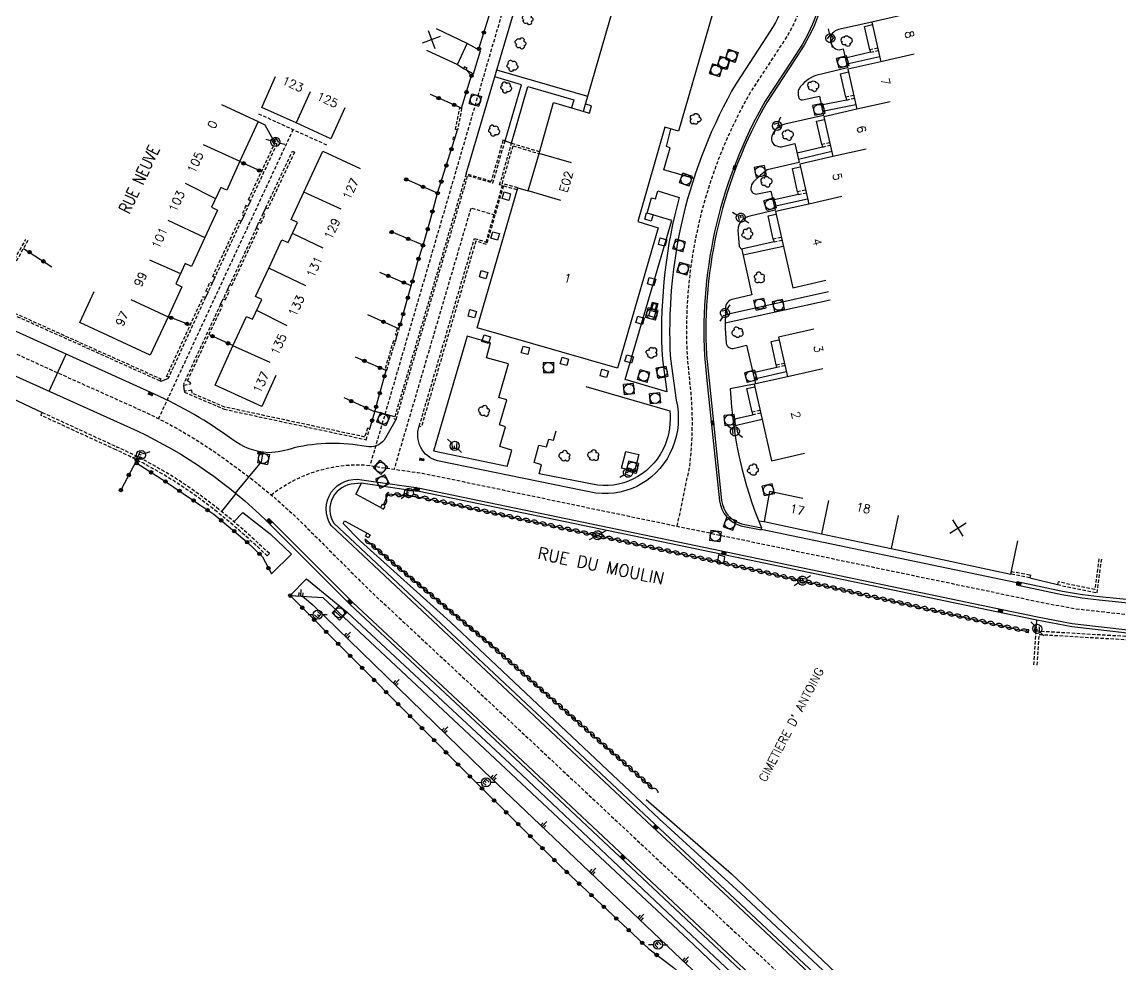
# Model space of a CAD drawing. Header units: millimetres. Extents: x 84999 to 86000, y 139000 to 140000.
# Drawn here: x 85082.1 to 85243.6, y 139543.6 to 139682.1 of the extents above; entities that cross this region are included whole.
import ezdxf
from ezdxf.enums import TextEntityAlignment as Align

# ---------------------------------------------------------------- set-up
doc = ezdxf.new("R2010")
doc.units = ezdxf.units.MM
doc.linetypes.add('DASHED', pattern=[0.75, 0.5, -0.25])
doc.layers.get('0').update_dxf_attribs({"linetype": 'CONTINUOUS'})
for name, color, linetype in [('W0001', 6, 'DASHED'), ('W0008', 7, 'CONTINUOUS'), ('W0100', 7, 'CONTINUOUS'), ('W0112', 1, 'DASHED'), ('W0211', 2, 'CONTINUOUS'), ('W0300', 7, 'CONTINUOUS'), ('W0302', 3, 'CONTINUOUS'), ('W0310', 3, 'CONTINUOUS'), ('W0322', 7, 'CONTINUOUS'), ('W0334', 7, 'CONTINUOUS'), ('W0400', 7, 'CONTINUOUS'), ('W0420', 7, 'CONTINUOUS'), ('W0471', 7, 'CONTINUOUS'), ('W0984', 7, 'CONTINUOUS'), ('W0989', 7, 'CONTINUOUS'), ('W0991', 7, 'CONTINUOUS'), ('W1102', 7, 'CONTINUOUS')]:
    doc.layers.add(name, color=color, linetype=linetype)
doc.styles.get("Standard").update_dxf_attribs({"font": 'romans.shx', "width": 0.85})

# ---------------------------------------------------------------- blocks, each defined once
blk = doc.blocks.new('T300')
for p, q in [((-0.8, 0.51), (-0.86, 0.34)), ((-0.86, 0.34), (-0.86, 0.17)), ((-0.86, 0.17), (-0.74, 0.06)), ((-0.69, 0.63), (-0.8, 0.51)), ((-0.8, -0.06), (-0.74, 0.06)), ((-0.74, 0.06), (-0.69, 0.11)), ((-0.57, 0.69), (-0.69, 0.63)), ((-0.46, 0.69), (-0.57, 0.69)), ((-0.29, 0.63), (-0.46, 0.69)), ((-0.29, 0.63), (-0.17, 0.74)), ((-0.23, 0.57), (-0.29, 0.63)), ((-0.17, 0.74), (-0.06, 0.8)), ((-0.06, 0.8), (0.06, 0.8)), ((0.06, 0.8), (0.23, 0.74)), ((0.23, 0.74), (0.34, 0.63)), ((0.34, 0.63), (0.4, 0.51)), ((0.46, 0.46), (0.34, 0.46)), ((0.4, 0.51), (0.4, 0.46)), ((0.57, 0.4), (0.46, 0.46)), ((0.57, 0.4), (0.69, 0.29)), ((0.69, 0.29), (0.74, 0.17)), ((0.74, 0.06), (0.69, -0.17)), ((0.74, 0.17), (0.74, 0.06)), ((-0.8, -0.17), (-0.8, -0.06)), ((-0.8, -0.23), (-0.8, -0.17)), ((-0.74, -0.34), (-0.8, -0.23)), ((-0.69, -0.4), (-0.74, -0.34)), ((-0.51, -0.46), (-0.69, -0.4)), ((-0.4, -0.46), (-0.51, -0.46)), ((-0.4, -0.46), (-0.34, -0.46)), ((-0.34, -0.46), (-0.34, -0.4)), ((-0.34, -0.51), (-0.34, -0.46)), ((-0.29, -0.63), (-0.34, -0.51)), ((-0.17, -0.74), (-0.29, -0.63)), ((-0.06, -0.8), (-0.17, -0.74)), ((0.06, -0.8), (-0.06, -0.8)), ((0.17, -0.74), (0.06, -0.8)), ((0.23, -0.69), (0.17, -0.74)), ((0.29, -0.46), (0.23, -0.46)), ((0.29, -0.63), (0.23, -0.69)), ((0.46, -0.4), (0.29, -0.46)), ((0.34, -0.51), (0.29, -0.63)), ((0.34, -0.51), (0.34, -0.46)), ((0.57, -0.34), (0.46, -0.4)), ((0.63, -0.29), (0.57, -0.34)), ((0.69, -0.17), (0.63, -0.29))]:
    blk.add_line(p, q)
blk = doc.blocks.new('T400')
for p, q in [((-0.15, 0.3), (0.15, 0.3)), ((-0.15, -0.25), (-0.15, 0.3)), ((-0.15, 0.15), (0.15, 0.15)), ((-0.15, 0), (0.15, 0)), ((0.15, 0.3), (0.15, -0.25)), ((-0.15, -0.15), (0.15, -0.15)), ((-0.15, -0.25), (-0.15, -0.3)), ((-0.15, -0.3), (0.15, -0.3)), ((0.15, -0.3), (0.15, -0.25))]:
    blk.add_line(p, q)
blk = doc.blocks.new('T471')
for p, q in [((-0.333334, 0.333334), (-0.333334, -0.333334)), ((-0.333334, 0.333334), (0.333334, 0.333334)), ((-0.333334, 0), (0, 0)), ((0.500001, 0.500001), (1.000002, 1.000002)), ((-0.500001, -0.500001), (-1.000002, -1.000002)), ((-0.333334, -0.333334), (0.333334, -0.333334))]:
    blk.add_line(p, q)
blk.add_ellipse((0, 0), major_axis=(0.471405, 0.471405), ratio=1, start_param=5.4977871438, end_param=11.780972451)
blk = doc.blocks.new('t112o')
at = {"color": 0, "linetype": 'Continuous'}
for p, q in [((-0.5, 0.5), (0.5, 0.5)), ((-0.5, -0.5), (-0.5, 0.5)), ((0.5, 0.5), (0.5, -0.5)), ((0.5, -0.5), (-0.5, -0.5))]:
    blk.add_line(p, q, dxfattribs=at)
blk = doc.blocks.new('T420')
for p, q in [((0.75, 0.75), (-0.75, 0.75)), ((-0.75, 0.75), (-0.75, -0.75)), ((0.75, 0.75), (0.75, -0.75)), ((0.75, -0.75), (-0.75, -0.75))]:
    blk.add_line(p, q)
blk.add_ellipse((0, 0), major_axis=(-0.53, 0.53), ratio=1, start_param=3.926991, end_param=10.210176)
blk = doc.blocks.new('t310o')
at = {"color": 0, "linetype": 'Continuous'}
for centre, start, end in [((-0.5, 0.38), 216.8699, 323.1304), ((0.5, -0.37), 36.8699, 143.1303)]:
    blk.add_arc(centre, 0.625, start, end, dxfattribs=at)
blk = doc.blocks.new('t322o')
at = {"color": 0, "linetype": 'Continuous'}
for radius in [0.25, 0.15]:
    blk.add_circle((0, 0), radius, dxfattribs=at)
blk = doc.blocks.new('t211o')
at = {"color": 0, "linetype": 'Continuous'}
for p, q in [((-0.29, 0.5), (-0.29, 0)), ((0, 1), (0, 0)), ((0.29, 0.5), (0.29, 0))]:
    blk.add_line(p, q, dxfattribs=at)
blk = doc.blocks.new('t991o')
at = {"color": 0, "linetype": 'Continuous'}
for p, q in [((-1, 1), (1, -1)), ((-1, -1), (1, 1))]:
    blk.add_line(p, q, dxfattribs=at)

msp = doc.modelspace()

# ---------------------------------------------------------------- linework, layer by layer
at = {"layer": 'W0001', "flags": 128}
for points in [[(85178.45, 139607.96), (85180.26, 139616.64, 0.060996), (85180.32, 139629.12), (85179.95, 139632.9, -0.145006), (85189.24, 139671.78), (85193.16, 139677.76), (85194.72, 139680.17, 0.104356), (85198.28, 139691.42), (85198.46, 139701.04), (85198.52, 139705.81, 0.362061), (85184.65, 139721.11), (85179.59, 139721.55, 0.347473), (85160.98, 139710.75), (85154.54, 139689.82), (85145.9, 139660.25), (85133.24, 139616.87)], [(85000, 139670.05), (85034.96, 139654.23), (85055.94, 139644.77), (85087.33, 139630.53), (85100.27, 139624.71, -0.049074), (85112.53, 139617.37, -0.036441), (85122.69, 139609.01), (85125.49, 139606.23), (85132.82, 139598.9), (85157, 139576.34), (85184.58, 139550.48), (85210.99, 139525.69), (85235.39, 139502.85), (85248.89, 139490.22), (85268.27, 139473.63, 0.033037), (85307.51, 139446.84), (85336.38, 139431)], [(85118.72, 139612.57, -0.178447), (85132.45, 139616.98), (85140.3, 139615.85), (85140.98, 139615.77), (85185.41, 139606.51), (85225.74, 139598.1), (85231.87, 139596.8), (85236.88, 139595.85), (85249.64, 139594.42), (85262.37, 139593.37), (85266.18, 139593.19), (85269.56, 139593.09), (85313.87, 139592), (85318.47, 139591.96), (85322.82, 139591.91), (85365.31, 139591.95), (85371.83, 139591.87), (85404.34, 139592.98)]]:
    msp.add_lwpolyline(points, format="xyb", dxfattribs=at)
for points in [[(85116.85, 139668.63), (85127.06, 139663.97)], [(85121.94, 139666.31), (85102.15, 139623.79)], [(85151.64, 139653.71), (85148.09, 139654.75), (85136.81, 139616.36)]]:
    msp.add_lwpolyline(points, dxfattribs=at)
at = {"layer": 'W0008'}
for points in [[(85147.4, 139659.78), (85162.32, 139710.34, -0.287033), (85179.38, 139719.13), (85184.44, 139718.7, -0.231549), (85193.43, 139711.91), (85194.09, 139709.83), (85195.01, 139705.7), (85196.03, 139705.57)], [(85213.64, 139699.98), (85206.39, 139698.36, -0.285026), (85205.13, 139698.99, -0.07137), (85204.89, 139700.08), (85204.41, 139706.38), (85196.03, 139705.57), (85195.77, 139691.57, -0.10268), (85192.57, 139681.47), (85191.05, 139679.13), (85187.1, 139673.09, 0.145828), (85177.44, 139632.6), (85177.44, 139632.6), (85178.3, 139626.5, -0.153413), (85177.75, 139619.47, -0.339752), (85166.48, 139612.83), (85164.53, 139613.2), (85143.18, 139617.59, -0.439666), (85140.51, 139622.68)], [(85207.08, 139682.12), (85202.17, 139681, 0.824313), (85202.24, 139678.02), (85202.86, 139678.17), (85203.5, 139675.37), (85198.83, 139674.27, 0.159538), (85196.36, 139672.29, 0.168971), (85196.21, 139671.69, 0.031527), (85196.3, 139671.06, 0.39906), (85196.85, 139670.69), (85199.35, 139671.22), (85199.94, 139668.39), (85194.26, 139667.08, 0.219594), (85192.54, 139665.79, 0.142779), (85192.33, 139664.82, 0.26701), (85192.9, 139663.97, 0.113568), (85193.76, 139663.77), (85195.73, 139664.24), (85196.4, 139661.44), (85191.66, 139660.38), (85190.68, 139659.59), (85189.66, 139658.63, 0.16016), (85189.27, 139657.61, 0.257847), (85189.59, 139656.97, 0.212838), (85190.23, 139656.84), (85192.22, 139657.25), (85192.84, 139654.46), (85189.14, 139653.58, 0.356966), (85187.36, 139651.51), (85187.56, 139649.08), (85187.96, 139648.68), (85189.44, 139641.99), (85186.72, 139641.38, 0.373746), (85185.54, 139639.91), (85185.51, 139637.1), (85185.65, 139634.9, 0.469303), (85186.89, 139634.13), (85188.65, 139634.59), (85189.96, 139628.89)], [(85137.11, 139623.69), (85135.35, 139620.62, -0.262538), (85132.74, 139619.67, 0.105807), (85122.11, 139619.48, -0.074424), (85118.33, 139618.77, -0.150913), (85112.92, 139620.78, 0.05232), (85101.55, 139627.39), (85074.88, 139639.44), (85057.7, 139647.25), (85052.13, 139649.83, -0.381548), (85049.72, 139656.46), (85051.43, 139659.15), (85051.63, 139659.06), (85061.33, 139674.35)], [(85000, 139666.81), (85033.73, 139651.53), (85054.7, 139642.05), (85071.78, 139634.24), (85099.02, 139621.99, -0.083475), (85118.05, 139608.73), (85118.37, 139609.08), (85123.37, 139604.1), (85130.73, 139596.74), (85154.96, 139574.15), (85182.55, 139548.23), (85208.81, 139523.54), (85246.79, 139488.04, 0.038484), (85296.72, 139449.16, 0.013144), (85316.97, 139436.5), (85334.37, 139426.98), (85346.73, 139420.99, -0.033245), (85379.29, 139401.14), (85391.46, 139391.73, -0.248083), (85394.22, 139380.47), (85393.5, 139379.33)], [(85189.76, 139628.85), (85186.25, 139628.17, 0.088442), (85190.83, 139607.72), (85190.81, 139607.55), (85228.37, 139599.66), (85228.33, 139599.36), (85235.02, 139597.9), (85237.99, 139597.43), (85240.49, 139597.13), (85249.46, 139596.22)], [(85213.08, 139527.92), (85186.61, 139552.74), (85174.76, 139563.81), (85127.53, 139608.09, -0.666278), (85132.07, 139614.78), (85139.99, 139613.64), (85140.61, 139613.56), (85184.95, 139604.33), (85225.28, 139595.91), (85231.43, 139594.61), (85236.55, 139593.64), (85249.43, 139592.19), (85262.23, 139591.14), (85266.1, 139590.96), (85269.5, 139590.86), (85313.84, 139589.76), (85318.44, 139589.72), (85322.81, 139589.68), (85363.08, 139589.71), (85363.08, 139589.21)]]:
    msp.add_lwpolyline(points, format="xyb", dxfattribs=at)
msp.add_lwpolyline([(85189.38, 139658.15), (85189.38, 139658.15), (85189.38, 139658.15)], dxfattribs=at)
at = {"layer": 'W0100'}
msp.add_lwpolyline([(85169.65, 139631.22), (85149.03, 139637.14), (85154.98, 139657.72), (85156.52, 139657.28), (85158.12, 139662.8), (85160.24, 139670.3), (85165.55, 139668.73), (85165.86, 139669.81), (85164.97, 139670.06), (85178.45, 139716.63), (85192.1, 139712.63), (85178.64, 139666.05), (85176.61, 139666.64), (85172.63, 139652.79), (85175.66, 139651.84)], close=True, dxfattribs=at)
for points in [[(85215.86, 139690.28), (85210.62, 139689.08), (85211.95, 139683.22), (85207.08, 139682.12), (85208.4, 139676.27), (85203.55, 139675.17), (85204.88, 139669.28), (85200.01, 139668.18), (85201.33, 139662.32), (85196.46, 139661.21), (85197.79, 139655.34), (85192.9, 139654.24), (85195.43, 139643.04), (85200.3, 139644.15)], [(85141.58, 139677.99), (85146.11, 139675.87), (85147.56, 139678.98), (85143.03, 139681.1)], [(85129.58, 139669.5), (85127.49, 139664.96), (85122.38, 139667.31), (85117.33, 139669.55), (85119.36, 139674.12)], [(85111.42, 139669.98), (85116.8, 139667.51), (85114.12, 139661.65), (85112.19, 139657.4), (85111.31, 139657.8), (85109.95, 139654.88), (85110.83, 139654.47), (85108.95, 139650.45), (85106.99, 139646.15), (85106.07, 139646.58), (85104.69, 139643.61), (85105.61, 139643.18), (85103.58, 139638.78), (85100.95, 139633.12), (85090.59, 139637.94), (85092.69, 139642.48)], [(85119.43, 139630.11), (85117.34, 139625.56), (85110.48, 139628.71), (85113.11, 139634.5), (85115.09, 139638.81), (85116, 139638.39), (85117.36, 139641.33), (85116.43, 139641.76), (85118.37, 139645.9), (85120.29, 139650.1), (85121.23, 139649.67), (85122.61, 139652.63), (85121.66, 139653.07), (85123.52, 139657.11), (85126.31, 139663.13), (85131.8, 139660.58)], [(85198.55, 139636.96), (85193.32, 139635.78), (85194.64, 139629.95), (85189.76, 139628.85), (85192.31, 139617.59), (85197.18, 139618.7)], [(85196.91, 139612.02), (85192.02, 139613.06), (85191.22, 139608.65), (85199.66, 139606.84), (85209.9, 139604.67), (85227.51, 139600.93), (85228.55, 139605.82)]]:
    msp.add_lwpolyline(points, dxfattribs=at)
at = {"layer": 'W0112'}
for points in [[(85207.94, 139678.29), (85206.78, 139678.03), (85206.88, 139677.67), (85208.02, 139677.93)], [(85204.42, 139671.32), (85203.25, 139671.06), (85203.32, 139670.64), (85204.51, 139670.91)], [(85154.9, 139657.43), (85152.88, 139658.01), (85150.39, 139649.41), (85148.83, 139649.9), (85140.81, 139622.59), (85140.51, 139622.68), (85148.62, 139650.29), (85150.33, 139649.75), (85152.73, 139658.05), (85152.33, 139658.17), (85154.09, 139664.29), (85158.2, 139663.07)], [(85154.98, 139657.72), (85152.71, 139658.38), (85154.3, 139663.91), (85158.11, 139662.77)], [(85200.87, 139664.37), (85199.71, 139664.1), (85199.81, 139663.73), (85200.95, 139663.99)], [(85197.32, 139657.39), (85196.12, 139657.12), (85196.23, 139656.75), (85197.41, 139657.01)], [(85082.95, 139649.99), (85080.56, 139645.79), (85080.27, 139645.96), (85082.66, 139650.15)], [(85193.75, 139650.44), (85192.56, 139650.17), (85192.68, 139649.78), (85193.84, 139650.05)], [(85150.24, 139649.45), (85150.24, 139649.46)], [(85106.42, 139629.34), (85111.58, 139640.45), (85111.28, 139640.59), (85105.83, 139628.86), (85105.87, 139628.73), (85106.87, 139628.88), (85106.9, 139629.05), (85106.42, 139629.34)], [(85194.27, 139631.58), (85193.1, 139631.31), (85193.02, 139631.69), (85194.18, 139631.96)], [(85190.64, 139624.99), (85189.46, 139624.73), (85189.54, 139624.36), (85190.72, 139624.62)], [(85240.47, 139603.16), (85239.86, 139598.63), (85234.47, 139599.77), (85234.39, 139599.37), (85240.2, 139598.15), (85240.87, 139603.11)], [(85227.58, 139601.32), (85230.38, 139600.79), (85230.3, 139600.39), (85227.51, 139600.93)], [(85230.9, 139587.58), (85231.22, 139592.57), (85366.32, 139584.63), (85365.61, 139577.3)], [(85231.4, 139587.54), (85231.69, 139592.04), (85365.77, 139584.16), (85365.11, 139577.32)]]:
    msp.add_lwpolyline(points, dxfattribs=at)
for points in [[(85147.38, 139675.07), (85147.55, 139675.32), (85147.17, 139675.54), (85147, 139675.29)], [(85146.12, 139666.25), (85145.83, 139666.31), (85146.45, 139669.48), (85146.74, 139669.43)], [(85147.65, 139659.54), (85151.34, 139658.45), (85153.12, 139664.64), (85152.82, 139664.72), (85151.08, 139658.68), (85147.4, 139659.78), (85136.82, 139623.77), (85137.11, 139623.69)], [(85145.42, 139664.91), (85145.7, 139664.83), (85145.78, 139665.11), (85145.5, 139665.19)], [(85119.57, 139664.19), (85115.68, 139655.84), (85115.38, 139655.98), (85119.27, 139664.33)], [(85117.93, 139654.78), (85121.86, 139663.13), (85122.16, 139662.99), (85118.23, 139654.64)], [(85115.01, 139655.11), (85114.45, 139653.77), (85114.76, 139653.65), (85115.31, 139654.98)], [(85117.22, 139652.52), (85117.83, 139653.83), (85117.53, 139653.97), (85116.92, 139652.66)], [(85114.3, 139652.83), (85110.43, 139644.56), (85110.13, 139644.7), (85114, 139652.97)], [(85112.96, 139643.39), (85116.85, 139651.7), (85116.55, 139651.84), (85112.66, 139643.53)], [(85109.14, 139642.55), (85109.75, 139643.87), (85110.05, 139643.73), (85109.44, 139642.41)], [(85111.97, 139641.27), (85112.58, 139642.57), (85112.28, 139642.71), (85111.68, 139641.41)], [(85109.05, 139641.6), (85103.65, 139629.86), (85103.35, 139630), (85108.75, 139641.74)], [(85137.26, 139637.04), (85136.97, 139636.17), (85137.26, 139636.07), (85137.55, 139636.94)], [(85136.7, 139635.24), (85135.44, 139631), (85135.72, 139630.92), (85136.99, 139635.15)], [(85132.91, 139622.39), (85132.48, 139621.08), (85111.9, 139625.48), (85107.1, 139627.54), (85107.04, 139627.96), (85105.97, 139627.82), (85105.97, 139627.67), (85111.8, 139625.17), (85132.7, 139620.69), (85133.23, 139622.29)], [(85134.8, 139610.71), (85135.25, 139610.48), (85135.49, 139610.95), (85135.04, 139611.18)], [(85132.85, 139606.96), (85133.29, 139606.71), (85133.03, 139606.27), (85132.6, 139606.52)], [(85229.77, 139592.79), (85229.7, 139592.4), (85230.09, 139592.33), (85230.16, 139592.72)]]:
    msp.add_lwpolyline(points, close=True, dxfattribs=at)
msp.add_lwpolyline([(85080.13, 139645), (85078.52, 139642.01, 0.362661), (85078.92, 139640.24), (85102.49, 139629.63), (85102.35, 139629.33), (85078.75, 139639.96, -0.369762), (85078.23, 139642.16), (85079.84, 139645.16)], format="xyb", close=True, dxfattribs=at)
msp.add_lwpolyline([(85110.76, 139610.07, 0.063367), (85095.91, 139619.19), (85084.85, 139624.28), (85085.05, 139624.7), (85096.1, 139619.6, -0.063361), (85111.05, 139610.43, -0.021102), (85118.46, 139603.93), (85118.15, 139603.6, 0.021102), (85110.76, 139610.07)], format="xyb", dxfattribs=at)
at = {"layer": 'W0211'}
for points in [[(85121.53, 139597.75), (85123.33, 139597.65), (85124.83, 139596.38), (85149.95, 139571.96), (85179.01, 139544.29), (85205.21, 139519.74), (85231.4, 139495.44), (85245.86, 139480.84), (85266.06, 139462.1), (85293.01, 139441.89), (85309.69, 139431.69), (85323.53, 139430.07)], [(85121.53, 139597.75), (85126.31, 139597.5), (85180.89, 139546.38), (85206.79, 139521.61), (85228.2, 139501.81)]]:
    msp.add_lwpolyline(points, dxfattribs=at)
at = {"layer": 'W0302'}
msp.add_lwpolyline([(85173.9, 139567.77), (85186.44, 139556.84), (85213.29, 139531.36), (85214.65, 139530.14), (85239.57, 139506.9), (85252.01, 139494.86)], dxfattribs=at)
at = {"layer": 'W0310'}
for points in [[(85135.26, 139611.07), (85135.93, 139612.71), (85139.14, 139612.42), (85141.13, 139612.16), (85184.7, 139602.66), (85229.72, 139592.53)], [(85174.88, 139569.39), (85151.46, 139590.14), (85137.37, 139601.96), (85132.52, 139606.07)]]:
    msp.add_lwpolyline(points, dxfattribs=at)
at = {"layer": 'W0322'}
for points in [[(85149.29, 139678.18), (85151.94, 139686.84)], [(85146.74, 139669.43), (85148.18, 139674.23), (85147.38, 139675.07)], [(85146.74, 139669.43), (85142.18, 139671.46)], [(85142.36, 139653.83), (85143.21, 139656.93), (85145.7, 139664.83)], [(85117.31, 139660.13), (85114.09, 139661.6)], [(85143.21, 139656.93), (85138.61, 139658.97)], [(85140.28, 139646.89), (85141.07, 139649.31), (85142.08, 139652.75)], [(85141.07, 139649.31), (85136.4, 139651.25)], [(85082.29, 139648.83), (85086.49, 139646.12)], [(85139.33, 139643.32), (85134.7, 139645.29)], [(85138.14, 139639.16), (85139.33, 139643.32), (85139.87, 139645.27)], [(85106.82, 139637.54), (85103.59, 139638.79)], [(85137.52, 139637.01), (85132.93, 139639.07)], [(85137.52, 139637.01), (85137.88, 139638.19)], [(85109.59, 139636.16), (85113.13, 139634.54)], [(85135.64, 139630.86), (85131.14, 139632.83)], [(85134.57, 139627), (85135.64, 139630.86)], [(85133.98, 139624.77), (85129.44, 139626.85)], [(85133.46, 139623.13), (85133.98, 139624.77), (85134.25, 139625.89)], [(85098.95, 139617.71), (85096.62, 139613.28)], [(85098.95, 139617.23), (85103.2, 139614.53), (85108.22, 139611.13), (85110.3, 139609.73), (85115.14, 139605.68), (85117.44, 139603.48), (85118.76, 139600.94)], [(85121.53, 139597.75), (85148.56, 139570.56), (85161.35, 139557.89), (85174.25, 139545.78), (85177.91, 139543.07), (85201.21, 139521.87), (85223.36, 139502.61), (85223, 139494.35)]]:
    msp.add_lwpolyline(points, dxfattribs=at)
at = {"layer": 'W0334'}
for points in [[(85201.04, 139706.06), (85200.97, 139701), (85200.79, 139691.28, -0.105825), (85196.87, 139678.87), (85195.26, 139676.38), (85191.38, 139670.46, 0.14452), (85182.45, 139633.09), (85182.82, 139629.38), (85184.68, 139611.69, 0.309222), (85187.81, 139608.04), (85190.78, 139607.43), (85190.81, 139607.55)], [(85201.34, 139706.08), (85201.27, 139700.99), (85201.09, 139691.26, -0.105989), (85197.13, 139678.71), (85195.51, 139676.22), (85191.64, 139670.3, 0.144438), (85182.75, 139633.12), (85183.12, 139629.41), (85184.98, 139611.76, 0.30957), (85187.89, 139608.33), (85190.83, 139607.72)], [(85178.42, 139655.13, 0.076432), (85176.26, 139632.49), (85176.93, 139627.73), (85170.81, 139629.54), (85177.63, 139652.91), (85174.02, 139654.02), (85174.66, 139656.25), (85175.23, 139656.09), (85175.58, 139657.28), (85178.75, 139656.31), (85178.42, 139655.13)], [(85177.36, 139624.91, -0.121214), (85176.65, 139619.91, -0.337547), (85166.7, 139614), (85158.14, 139615.69), (85158.5, 139616.98), (85157.39, 139617.35), (85158.11, 139619.89), (85159.22, 139619.62), (85159.58, 139620.78), (85160.25, 139620.63), (85160.66, 139621.98)], [(85257.75, 139591.01), (85249.38, 139591.69), (85236.48, 139593.15), (85231.33, 139594.12), (85225.18, 139595.42), (85184.85, 139603.84), (85140.5, 139613.07), (85139.92, 139613.14), (85131.98, 139614.29), (85130.98, 139614.21, 0.57016), (85127.92, 139608.42), (85175.1, 139564.18), (85186.95, 139553.11), (85213.43, 139528.29), (85237.81, 139505.43), (85251.33, 139492.76, 0.047231), (85291.04, 139461.85, 0.013694), (85309.84, 139450.59), (85332.92, 139438.31), (85359.49, 139425.02), (85371.83, 139418.64), (85379.75, 139413.86, 0.312182), (85396.43, 139414), (85404.87, 139419.58)], [(85118.05, 139608.73), (85123.02, 139603.75), (85130.39, 139596.38), (85154.61, 139573.79), (85182.22, 139547.85), (85208.47, 139523.18), (85246.45, 139487.67, 0.038486), (85296.44, 139448.74, 0.013148), (85316.72, 139436.07), (85334.14, 139426.53)], [(85304.4, 139466.69), (85305.18, 139466.28), (85303.83, 139463.69, -0.157787), (85302.43, 139462.28, -0.274983), (85298.7, 139462.49), (85288.51, 139468.18), (85291.65, 139473.64), (85281.07, 139480.04), (85276.27, 139473.22, -0.029734), (85252.15, 139493.64), (85238.63, 139506.31), (85214.25, 139529.16), (85187.75, 139554), (85175.78, 139564.9), (85145.04, 139593.92), (85131.85, 139605.74), (85129.33, 139608.34), (85129.5, 139608.74), (85132.85, 139606.96)], [(85121.53, 139597.75), (85123.93, 139600.22), (85129.97, 139595.27), (85153.82, 139573.05), (85181.41, 139546.96), (85207.65, 139522.3), (85228.76, 139502.6), (85227.32, 139500.56), (85229.53, 139498.57), (85231.3, 139500.19), (85245.64, 139486.79, 0.038491), (85295.78, 139447.74, 0.013159), (85316.13, 139435.02), (85333.59, 139425.47), (85345.97, 139419.47, -0.014626), (85360.53, 139411.32, -0.014626)]]:
    msp.add_lwpolyline(points, format="xyb", dxfattribs=at)
at = {"layer": 'W0334', "flags": 128}
for points in [[(85206.78, 139678.03), (85206, 139681.46), (85207.16, 139681.73)], [(85206.88, 139677.67), (85203.17, 139676.82)], [(85208.23, 139677), (85203.38, 139675.9)], [(85203.25, 139671.06), (85202.48, 139674.52), (85203.64, 139674.78)], [(85203.32, 139670.64), (85199.63, 139669.88)], [(85204.73, 139669.96), (85199.82, 139668.95)], [(85199.71, 139664.1), (85198.93, 139667.53), (85200.09, 139667.79)], [(85199.81, 139663.73), (85196.07, 139662.84)], [(85201.16, 139663.08), (85196.29, 139661.91)], [(85196.12, 139657.12), (85195.39, 139660.56), (85196.55, 139660.82)], [(85196.23, 139656.75), (85192.52, 139655.93)], [(85197.62, 139656.08), (85192.72, 139655)], [(85192.56, 139650.17), (85191.83, 139653.59), (85192.98, 139653.85)], [(85192.68, 139649.78), (85187.91, 139648.73)], [(85194.05, 139649.12), (85188.15, 139647.81)], [(85193.02, 139631.69), (85192.25, 139635.12), (85193.41, 139635.39)], [(85193.1, 139631.31), (85189.59, 139630.5)], [(85194.48, 139630.65), (85189.81, 139629.58)], [(85189.46, 139624.73), (85188.69, 139628.2), (85189.85, 139628.46)], [(85186.65, 139623.7), (85189.54, 139624.36)], [(85186.73, 139622.75), (85190.93, 139623.7)]]:
    msp.add_lwpolyline(points, dxfattribs=at)
at = {"layer": 'W0334'}
for points in [[(85147.38, 139675.07), (85148.5, 139674.48), (85149.51, 139677.88), (85147.56, 139678.98)], [(85146.11, 139675.87), (85147, 139675.29)], [(85165.29, 139671.15), (85151.9, 139675.02)], [(85153.12, 139664.64), (85155.52, 139672.89), (85151.62, 139674.07)], [(85154.09, 139664.29), (85156.48, 139672.63), (85163.23, 139670.68), (85162.91, 139669.51)], [(85164.68, 139668.99), (85164.97, 139670.06)], [(85116.8, 139667.51), (85117.79, 139666.98), (85119.27, 139664.33)], [(85145.78, 139665.11), (85146.12, 139666.25)], [(85180.87, 139659.09), (85176.48, 139660.39), (85177.4, 139663.6), (85176.86, 139663.8), (85177.51, 139666.38)], [(85153.12, 139664.64), (85154.09, 139664.29)], [(85115.68, 139655.84), (85115.31, 139654.98)], [(85114.76, 139653.65), (85114.3, 139652.83)], [(85117.53, 139653.97), (85117.93, 139654.78)], [(85142.08, 139652.75), (85142.36, 139653.83)], [(85116.55, 139651.84), (85116.92, 139652.66)], [(85139.87, 139645.27), (85140.28, 139646.89)], [(85110.43, 139644.56), (85110.05, 139643.73)], [(85109.44, 139642.41), (85109.05, 139641.6)], [(85112.28, 139642.71), (85112.66, 139643.53)], [(85185.53, 139639.1), (85200.68, 139642.46)], [(85111.28, 139640.59), (85111.68, 139641.41)], [(85185.52, 139637.86), (85200.95, 139641.25)], [(85137.88, 139638.19), (85138.14, 139639.16)], [(85136.99, 139635.15), (85137.26, 139636.07)], [(85153.42, 139616.75), (85154.14, 139619.16), (85152.37, 139619.69), (85153.18, 139622.6), (85152.32, 139622.88), (85153.38, 139626.57), (85152.23, 139626.91), (85153.61, 139631.83), (85150.41, 139632.75), (85151, 139634.92), (85147.57, 139635.93), (85142.62, 139618.98)], [(85086.07, 139627.81), (85088.59, 139633.25)], [(85176.61, 139630.01), (85175.57, 139629.8), (85175.42, 139631.26), (85176.41, 139631.45)], [(85103.65, 139629.86), (85103.58, 139629.71), (85102.51, 139629.25), (85102.35, 139629.33)], [(85105.97, 139627.82), (85105.87, 139628.73)], [(85164.98, 139628.52), (85177.36, 139624.91)], [(85080.56, 139626.79), (85085.05, 139624.7)], [(85134.25, 139625.89), (85134.57, 139627)], [(85136.9, 139624.04), (85134, 139624.83)], [(85133.23, 139622.29), (85133.46, 139623.13)], [(85113.49, 139612.82), (85117.29, 139617.43), (85117.56, 139618.84)], [(85153.42, 139616.75), (85142.62, 139618.98)], [(85134.8, 139610.71), (85131.19, 139612.67), (85132.01, 139614.28)], [(85111.49, 139610.15), (85113.56, 139612.76)], [(85113.23, 139608.62), (85114.54, 139609.98), (85118.56, 139606.82), (85121.72, 139603.83)], [(85190.41, 139608.75), (85191.22, 139608.65)], [(85118.76, 139600.94), (85121.72, 139603.83)], [(85230.3, 139600.39), (85234.39, 139599.37)], [(85228.37, 139599.66), (85228.44, 139599.84), (85235.11, 139598.39), (85238.06, 139597.92), (85240.55, 139597.62), (85249.51, 139596.72), (85262.42, 139595.7), (85266.47, 139595.48), (85269.67, 139595.39), (85313.69, 139594.29), (85318.69, 139594.23), (85322.94, 139594.19), (85355.95, 139594.21), (85355.97, 139593.71)], [(85231.22, 139592.57), (85231.33, 139594.12)]]:
    msp.add_lwpolyline(points, dxfattribs=at)
for points in [[(85187.42, 139677.65), (85186.94, 139676.18), (85186.06, 139676.46), (85185.65, 139675.13), (85185.06, 139675.33), (85184.59, 139674.12), (85183.2, 139674.58), (85183.7, 139675.98), (85184.39, 139675.78), (85184.85, 139677.04), (85185.58, 139676.8), (85185.98, 139678.14)], [(85174.25, 139638.89), (85174.82, 139640.91), (85175.59, 139640.7), (85175.03, 139638.68)], [(85174.6, 139639.7), (85175.16, 139639.53), (85175.47, 139640.57), (85174.91, 139640.74)], [(85170.27, 139616.5), (85170.89, 139618.97), (85172.79, 139618.51), (85172.16, 139616.04)], [(85185.28, 139602.44), (85185.46, 139603.47), (85184.53, 139603.74), (85184.35, 139602.71)], [(85129.01, 139594.59), (85129.7, 139595.29), (85128.73, 139596.23), (85128.04, 139595.52)]]:
    msp.add_lwpolyline(points, close=True, dxfattribs=at)
at = {"layer": 'W1102', "flags": 128}
for points in [[(85213.28, 139677.37), (85208.4, 139676.27)], [(85209.76, 139670.39), (85204.88, 139669.28)], [(85206.21, 139663.42), (85201.33, 139662.32)], [(85202.66, 139656.45), (85197.79, 139655.34)], [(85199.87, 139631.13), (85194.64, 139629.95)]]:
    msp.add_lwpolyline(points, dxfattribs=at)
at = {"layer": 'W1102'}
for points in [[(85124.47, 139671.85), (85122.38, 139667.31)], [(85108.74, 139664.12), (85114.12, 139661.65)], [(85162.92, 139661.4), (85158.12, 139662.8)], [(85106.09, 139658.44), (85110.54, 139656.15)], [(85129.02, 139654.58), (85123.52, 139657.11)], [(85161.31, 139655.88), (85156.52, 139657.28)], [(85103.54, 139652.98), (85108.95, 139650.45)], [(85126.36, 139648.85), (85121.85, 139651.01)], [(85100.81, 139647.12), (85105.39, 139645.11)], [(85123.81, 139643.34), (85118.37, 139645.9)], [(85098.1, 139641.31), (85103.58, 139638.78)], [(85121.06, 139637.42), (85116.61, 139639.71)], [(85118.56, 139632.03), (85113.11, 139634.5)], [(85200.71, 139611.73), (85199.66, 139606.84)], [(85210.94, 139609.56), (85209.9, 139604.67)]]:
    msp.add_lwpolyline(points, dxfattribs=at)

# ---------------------------------------------------------------- block references
at = {"layer": 'W0112'}
for p, rotation in [((85153.32, 139656.51), 73.8383568235256), ((85174.29, 139653.45), 253.9676738207399), ((85151.67, 139650.65), 163.959264251777), ((85176.29, 139649.76), 254.013446619872), ((85149.97, 139644.96), 163.959264251777), ((85174.67, 139643.94), 254.013446619872), ((85148.3, 139639.21), 163.959264251777), ((85172.98, 139638.24), 73.4478680100682), ((85150.36, 139635.47), 72.23392625528459), ((85156.11, 139633.83), 74.05266971036235), ((85161.86, 139632.2), 75.05306378674942), ((85171.38, 139632.55), 73.4478680100682), ((85167.71, 139630.44), 73.97164192283375)]:
    msp.add_blockref('t112o', p, dxfattribs=dict(at, rotation=rotation))
at = {"layer": 'W0211'}
for p, rotation in [((85123.04, 139597.67), 356.2216569603903), ((85129.68, 139591.66), 315.819316286761), ((85136.86, 139584.69), 315.819316286761), ((85144.03, 139577.72), 315.819316286761), ((85151.22, 139570.77), 316.895776873823), ((85158.58, 139563.79), 316.895776873823), ((85165.77, 139556.95), 316.895776873823), ((85172.87, 139550.18), 316.895776873823), ((85179.43, 139543.9), 316.854944671816)]:
    msp.add_blockref('t211o', p, dxfattribs=dict(at, rotation=rotation))
at = {"layer": 'W0300'}
for p, rotation in [((85156.41, 139682.62), 150.684663789435), ((85155.36, 139679.07), 150.684663789435), ((85203.44, 139679.31), 13.7533143937423), ((85154.24, 139675.6), 336.004539654427), ((85153.33, 139672.42), 336.004539654427), ((85198.53, 139672.66), 11.9498960520812), ((85181.16, 139667.92), 73.1170073886634), ((85151.55, 139666.07), 336.004539654427), ((85194.78, 139665.48), 13.281207429171), ((85191.63, 139658.61), 11.4253400135459), ((85188.74, 139650.89), 282.741133062), ((85190.56, 139644.4), 314.620278623363), ((85187.25, 139636.5), 192.764825114042), ((85174.64, 139633.42), 253.723893729047), ((85149.99, 139624.98), 161.876372298106), ((85161.82, 139618.34), 169.41858238465), ((85166.06, 139618.43), 169.41858238465), ((85189.56, 139616.19), 279.3450420661521)]:
    msp.add_blockref('T300', p, dxfattribs=dict(at, rotation=rotation))
at = {"layer": 'W0310'}
for p, rotation in [((85135.66, 139612.01), 67.7879523303788), ((85136.8, 139612.63), 354.841977384861), ((85138.04, 139612.52), 354.841977384861), ((85139.38, 139612.39), 354.841977384861), ((85140.9, 139612.21), 347.708694014022), ((85142.29, 139611.89), 347.708694014022), ((85143.57, 139611.63), 347.708694014022), ((85144.79, 139611.36), 347.708694014022), ((85146.01, 139611.09), 347.708694014022), ((85147.23, 139610.83), 347.708694014022), ((85148.46, 139610.56), 347.708694014022), ((85149.68, 139610.29), 347.708694014022), ((85150.9, 139610.03), 347.708694014022), ((85152.12, 139609.76), 347.708694014022), ((85153.34, 139609.5), 347.708694014022), ((85154.56, 139609.23), 347.708694014022), ((85155.78, 139608.96), 347.708694014022), ((85157, 139608.7), 347.708694014022), ((85158.23, 139608.43), 347.708694014022), ((85159.45, 139608.17), 347.708694014022), ((85160.67, 139607.9), 347.708694014022), ((85161.89, 139607.63), 347.708694014022), ((85163.11, 139607.37), 347.708694014022), ((85164.33, 139607.1), 347.708694014022), ((85165.55, 139606.84), 347.708694014022), ((85166.78, 139606.57), 347.708694014022), ((85168, 139606.3), 347.708694014022), ((85169.22, 139606.04), 347.708694014022), ((85133.31, 139605.4), 139.673500099901), ((85134.27, 139604.59), 139.673500099901), ((85170.44, 139605.77), 347.708694014022), ((85171.66, 139605.51), 347.708694014022), ((85172.88, 139605.24), 347.708694014022), ((85174.1, 139604.97), 347.708694014022), ((85175.33, 139604.71), 347.708694014022), ((85176.55, 139604.44), 347.708694014022), ((85135.22, 139603.78), 139.673500099901), ((85136.17, 139602.97), 139.673500099901), ((85177.77, 139604.17), 347.708694014022), ((85178.99, 139603.91), 347.708694014022), ((85180.21, 139603.64), 347.708694014022), ((85181.43, 139603.38), 347.708694014022), ((85182.65, 139603.11), 347.708694014022), ((85183.87, 139602.84), 347.708694014022), ((85137.13, 139602.16), 139.673500099901), ((85138.08, 139601.36), 140.015515251142), ((85185.1, 139602.58), 347.316273640421), ((85186.31, 139602.3), 347.316273640421), ((85187.53, 139602.03), 347.316273640421), ((85188.75, 139601.75), 347.316273640421), ((85189.97, 139601.48), 347.316273640421), ((85191.19, 139601.2), 347.316273640421), ((85139.04, 139600.56), 140.015515251142), ((85140, 139599.75), 140.015515251142), ((85192.41, 139600.93), 347.316273640421), ((85193.63, 139600.65), 347.316273640421), ((85194.85, 139600.38), 347.316273640421), ((85196.07, 139600.11), 347.316273640421), ((85197.29, 139599.83), 347.316273640421), ((85198.51, 139599.56), 347.316273640421), ((85140.96, 139598.95), 140.015515251142), ((85141.91, 139598.15), 140.015515251142), ((85199.73, 139599.28), 347.316273640421), ((85200.95, 139599.01), 347.316273640421), ((85202.17, 139598.73), 347.316273640421), ((85203.39, 139598.46), 347.316273640421), ((85204.61, 139598.18), 347.316273640421), ((85142.87, 139597.34), 140.015515251142), ((85143.83, 139596.54), 140.015515251142), ((85205.83, 139597.91), 347.316273640421), ((85207.05, 139597.63), 347.316273640421), ((85208.27, 139597.36), 347.316273640421), ((85209.49, 139597.09), 347.316273640421), ((85210.7, 139596.81), 347.316273640421), ((85211.92, 139596.54), 347.316273640421), ((85144.79, 139595.74), 140.015515251142), ((85145.74, 139594.93), 140.015515251142), ((85213.14, 139596.26), 347.316273640421), ((85214.36, 139595.99), 347.316273640421), ((85215.58, 139595.71), 347.316273640421), ((85216.8, 139595.44), 347.316273640421), ((85218.02, 139595.16), 347.316273640421), ((85219.24, 139594.89), 347.316273640421), ((85146.7, 139594.13), 140.015515251142), ((85147.66, 139593.33), 140.015515251142), ((85220.46, 139594.62), 347.316273640421), ((85221.68, 139594.34), 347.316273640421), ((85222.9, 139594.07), 347.316273640421), ((85224.12, 139593.79), 347.316273640421), ((85225.34, 139593.52), 347.316273640421), ((85226.56, 139593.24), 347.316273640421), ((85148.62, 139592.52), 140.015515251142), ((85149.58, 139591.72), 140.015515251142), ((85227.78, 139592.97), 347.316273640421), ((85229.02, 139592.68), 347.316273640421), ((85150.53, 139590.92), 140.015515251142), ((85151.49, 139590.11), 138.471213870656), ((85152.43, 139589.28), 138.471213870656), ((85153.36, 139588.46), 138.471213870656), ((85154.3, 139587.63), 138.471213870656), ((85155.23, 139586.8), 138.471213870656), ((85156.17, 139585.97), 138.471213870656), ((85157.11, 139585.14), 138.471213870656), ((85158.04, 139584.31), 138.471213870656), ((85158.98, 139583.48), 138.471213870656), ((85159.91, 139582.65), 138.471213870656), ((85160.85, 139581.83), 138.471213870656), ((85161.78, 139581), 138.471213870656), ((85162.72, 139580.17), 138.471213870656), ((85163.66, 139579.34), 138.471213870656), ((85164.59, 139578.51), 138.471213870656), ((85165.53, 139577.68), 138.471213870656), ((85166.46, 139576.85), 138.471213870656), ((85167.4, 139576.02), 138.471213870656), ((85168.33, 139575.2), 138.471213870656), ((85169.27, 139574.37), 138.471213870656), ((85170.21, 139573.54), 138.471213870656), ((85171.14, 139572.71), 138.471213870656), ((85172.08, 139571.88), 138.471213870656), ((85173.01, 139571.05), 138.471213870656), ((85173.95, 139570.22), 138.471213870656), ((85174.88, 139569.39), 138.471213870656)]:
    msp.add_blockref('t310o', p, dxfattribs=dict(at, rotation=rotation))
at = {"layer": 'W0322'}
for p, rotation in [((85150.02, 139680.57), 72.99085086369679), ((85149.29, 139678.18), 72.99085086369679), ((85148.18, 139674.22), 73.35222873292129), ((85143.36, 139670.93), 156.004539654427), ((85147.46, 139671.82), 73.35222873292129), ((85145.64, 139669.92), 73.35222873292129), ((85145.25, 139663.4), 72.4800568663612), ((85114.68, 139661.33), 155.396784822349), ((85116.96, 139660.29), 155.396784822349), ((85144.5, 139661.02), 72.4800568663612), ((85138.59, 139658.97), 156.122885206963), ((85141.06, 139657.87), 156.122885206963), ((85143.75, 139658.64), 72.4800568663612), ((85143.21, 139656.93), 156.122885206963), ((85142.43, 139654.24), 74.5474578088398), ((85141.76, 139651.66), 73.68218095822371), ((85136.45, 139651.22), 157.479479933115), ((85138.87, 139650.22), 157.479479933115), ((85083.19, 139648.27), 327.2240352953139), ((85141.06, 139649.27), 71.91332789424492), ((85085.23, 139646.92), 327.2240352953139), ((85140.39, 139647.28), 71.91332789424492), ((85135.94, 139644.77), 156.953690986845), ((85138.24, 139643.79), 156.953690986845), ((85139.51, 139643.96), 74.48422205350329), ((85138.83, 139641.56), 74.040260954556), ((85104.02, 139638.62), 158.713765299264), ((85138.14, 139639.16), 74.040260954556), ((85106.35, 139637.71), 158.713765299264), ((85135.24, 139638.04), 155.863218771614), ((85137.7, 139637.63), 155.863218771614), ((85110.11, 139635.9), 335.3918138008621), ((85112.38, 139634.86), 335.3918138008621), ((85132.43, 139632.27), 156.291903969596), ((85134.72, 139631.26), 156.291903969596), ((85135.38, 139630.02), 74.4791843174755), ((85134.7, 139627.54), 74.4791843174755), ((85130.5, 139626.35), 155.405062864417), ((85132.69, 139625.36), 155.405062864417), ((85134.16, 139625.53), 76.71190548887111), ((85133.57, 139623.49), 72.3038156595063), ((85098.95, 139617.71), 242.32638935282), ((85098.95, 139617.23), 327.52741046829), ((85101.06, 139615.89), 327.52741046829), ((85097.79, 139615.49), 242.32638935282), ((85103.17, 139614.55), 327.52741046829), ((85096.62, 139613.28), 242.32638935282), ((85105.24, 139613.15), 325.856215675939), ((85107.31, 139611.74), 325.856215675939), ((85109.38, 139610.34), 326.088254612197), ((85111.37, 139608.83), 320.106816836392), ((85113.29, 139607.23), 320.106816836392), ((85115.2, 139605.62), 316.2691276003711), ((85117.01, 139603.89), 316.2691276003711), ((85118.32, 139601.79), 297.531863663498), ((85121.53, 139597.75), 314.826522945154), ((85123.29, 139595.98), 314.826522945154), ((85125.05, 139594.21), 314.826522945154), ((85126.81, 139592.43), 314.826522945154), ((85128.58, 139590.66), 314.826522945154), ((85130.34, 139588.89), 314.826522945154), ((85132.1, 139587.12), 314.826522945154), ((85133.86, 139585.34), 314.826522945154), ((85135.63, 139583.57), 314.826522945154), ((85137.39, 139581.8), 314.826522945154), ((85139.15, 139580.02), 314.826522945154), ((85140.91, 139578.25), 314.826522945154), ((85142.68, 139576.48), 314.826522945154), ((85144.44, 139574.7), 314.826522945154), ((85146.2, 139572.93), 314.826522945154), ((85147.96, 139571.16), 314.826522945154), ((85149.73, 139569.39), 315.28669929483), ((85151.51, 139567.63), 315.28669929483), ((85153.29, 139565.88), 315.28669929483), ((85155.06, 139564.12), 315.28669929483), ((85156.84, 139562.36), 315.28669929483), ((85158.62, 139560.6), 315.28669929483), ((85160.39, 139558.84), 315.28669929483), ((85162.19, 139557.1), 316.819182249039), ((85164.01, 139555.39), 316.819182249039), ((85165.84, 139553.68), 316.819182249039), ((85167.66, 139551.97), 316.819182249039), ((85169.48, 139550.26), 316.819182249039), ((85171.31, 139548.55), 316.819182249039), ((85173.3, 139546.67), 316.819182249039), ((85175.42, 139544.9), 316.819182249039)]:
    msp.add_blockref('t322o', p, dxfattribs=dict(at, rotation=rotation))
at = {"layer": 'W0400'}
for p, rotation in [((85186.91, 139660.75), 339.2095037196297), ((85100.99, 139627.42), 65.69771842094595), ((85183.64, 139623.18), 6.832186340564972), ((85117.05, 139618.73), 258.3724816498512), ((85140.85, 139617.77), 258.366593200546), ((85140.2, 139613.37), 81.812396785809), ((85118.49, 139608.67), 45.21816797247496), ((85185.32, 139603.98), 78.23748443893001), ((85228.7, 139599.52), 77.33601203224505), ((85130.31, 139596.86), 44.99494042641398), ((85226.01, 139595.5), 78.211972981996), ((85175.27, 139563.7), 227.164262021411), ((85170.45, 139559.26), 46.87146650218803)]:
    msp.add_blockref('T400', p, dxfattribs=dict(at, rotation=rotation))
at = {"layer": 'W0420'}
for p, rotation in [((85186.46, 139677.15), 73.1170073886634), ((85184.14, 139675.04), 73.1170073886634), ((85185.27, 139676.14), 73.1170073886634), ((85202.8, 139676.23), 284.207709085953), ((85148.77, 139670.65), 163.871559449071), ((85199.25, 139669.24), 11.9498960520812), ((85179.74, 139658.93), 250.196799775666), ((85190.65, 139660.12), 11.4253400135459), ((85192.13, 139655.31), 286.154815311497), ((85178.74, 139649.26), 254.013446619872), ((85179.33, 139645.83), 254.013446619872), ((85190.61, 139640.63), 192.646757142628), ((85193.35, 139640.46), 192.646757142628), ((85174.71, 139639.17), 254.4057803461641), ((85159.5, 139631.31), 90.97669052624285), ((85173.51, 139630.05), 253.723893729047), ((85176.22, 139630.64), 191.354937210893), ((85189.27, 139630.01), 14.7053819499956), ((85171.36, 139628.11), 275.726914063786), ((85175.2, 139626.76), 275.726914063786), ((85135.2, 139623.72), 336.291903969596), ((85186.16, 139623.58), 276.832186340565), ((85117.58, 139617.93), 79.3849454869938), ((85134.81, 139616.61), 138.168946548931), ((85171.85, 139616.64), 346.368420259569), ((85135.08, 139614.53), 26.2667626416556), ((85191.85, 139613.31), 282.748512710592), ((85186.19, 139608.33), 160.322310083477), ((85184.05, 139606.5), 352.399913629741), ((85128.74, 139595.22), 135.993607641681)]:
    msp.add_blockref('T420', p, dxfattribs=dict(at, rotation=rotation))
at = {"layer": 'W0471'}
for p, rotation in [((85200.96, 139679.74), 235.252489907341), ((85193.13, 139666.85), 202.769631072619), ((85119.34, 139664.49), 301.207751468687), ((85187.79, 139653.33), 282.741133062), ((85185.47, 139639.32), 192.646757142628), ((85186.92, 139621.92), 276.832186340565), ((85099.59, 139618.44), 335.272134305196), ((85145.7, 139619.78), 90.97669052624285), ((85171.21, 139615.84), 346.368420259569), ((85138.98, 139612.86), 352.5593270230698), ((85166.73, 139606.63), 343.73718822336), ((85196.85, 139599.96), 347.708694014022), ((85125.56, 139594.95), 135.993607641681), ((85231.4, 139592.87), 87.21591591683259), ((85150.33, 139570.28), 317.021066820342), ((85175.61, 139546.4), 315.28669929483)]:
    msp.add_blockref('T471', p, dxfattribs=dict(at, rotation=rotation))
at = {"layer": 'W0991'}
for p, rotation in [((85142.3, 139679.54), 334.9314383504151), ((85219.74, 139607.69), 78.01117647864102)]:
    msp.add_blockref('t991o', p, dxfattribs=dict(at, rotation=rotation))

# ---------------------------------------------------------------- texts
at = {"layer": 'W0984'}
for s, rotation, p in [('E02', 73.7189, (85162.11, 139658.64)), ("CIMETIERE D' ANTOING", 62.4633, (85195.2, 139578.77))]:
    msp.add_text(s, height=1.25, rotation=rotation, dxfattribs=at).set_placement(p, align=Align.MIDDLE)
at = {"layer": 'W0989', "width": 0.8}
msp.add_text('RUE NEUVE', height=1.75, rotation=64.6927, dxfattribs=at).set_placement((85099.32, 139659.01), align=Align.MIDDLE)
at = {"layer": 'W0989'}
msp.add_text('RUE DU MOULIN', height=1.75, rotation=348.2375, dxfattribs=at).set_placement((85167.23, 139602.14), align=Align.MIDDLE)
at = {"layer": 'W0991'}
for s, rotation, p in [('8', 282.7982, (85212.61, 139680.29)), ('123', 336.0699, (85121.9, 139672.99)), ('7', 283.0023, (85209.08, 139673.33)), ('125', 335.3133, (85127.01, 139670.68)), ('0', 65.3717, (85110.08, 139667.05)), ('6', 282.778, (85205.54, 139666.35)), ('105', 64.9949, (85107.57, 139661.47)), ('5', 282.7711, (85202, 139659.38)), ('127', 65.1241, (85130.41, 139657.58)), ('103', 64.9949, (85104.83, 139655.76)), ('129', 65.1199, (85127.69, 139651.71)), ('101', 64.9949, (85102.31, 139650.36)), ('4', 282.6771, (85199.04, 139649.75)), ('131', 65.1199, (85125.09, 139646.1)), ('99', 64.9949, (85099.51, 139644.29)), ('1', 343.7534, (85162.31, 139644.43)), ('133', 65.1199, (85122.44, 139640.38)), ('97', 65.0703, (85096.79, 139638.49)), ('135', 65.1199, (85119.81, 139634.72)), ('3', 282.7485, (85199.21, 139634.05)), ('137', 65.3684, (85117.23, 139629.13)), ('2', 282.7485, (85195.91, 139624.32)), ('18', 348.0314, (85205.82, 139610.64)), ('17', 347.907, (85196.1, 139610.39))]:
    msp.add_text(s, height=1.25, rotation=rotation, dxfattribs=at).set_placement(p, align=Align.MIDDLE)

doc.saveas('drawing.dxf')
